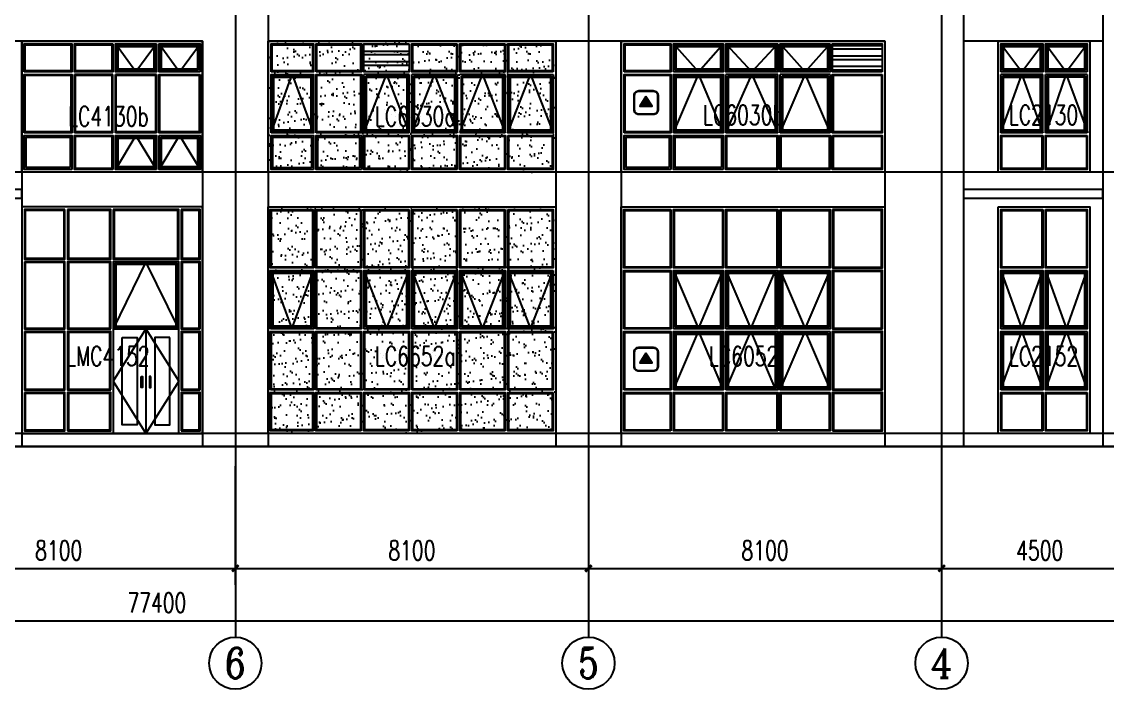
# Model space of a CAD drawing. Extents: x 1738711 to 2346805, y 1189731 to 2516152.
# Drawn here: x 2197772 to 2222672, y 1964968 to 1980289 of the extents above; entities that cross this region are included whole.
import ezdxf
from ezdxf.enums import TextEntityAlignment as Align

# ---------------------------------------------------------------- set-up
doc = ezdxf.new("R2010")
doc.units = 0
doc.header["$LTSCALE"] = 1000
doc.header["$MEASUREMENT"] = 0
doc.linetypes.add('复件 140224通州运河二期售楼部条件图_t3$0$X-ME SHAFT SH$0$X-B2$0$WATER_LINE', pattern=[0])
for name, color, linetype in [('2', 41, 'Continuous'), ('A-Detl-Thin', 1, 'Continuous'), ('AXIS', 3, 'Continuous'), ('AXIS_TEXT', 7, 'Continuous'), ('DOTE', 1, 'Continuous'), ('WINDOW', 144, 'Continuous'), ('WINDOW_TEXT', 7, 'Continuous'), ('切线', 35, 'Continuous'), ('看线', 8, 'Continuous')]:
    doc.layers.add(name, color=color, linetype=linetype)
doc.styles.add('_TCH_AXIS', font='COMPLEX', dxfattribs={"bigfont": 'GBCBIG'})
doc.styles.add('_TCH_DIM_T3', font='SIMPLEX', dxfattribs={"width": 0.705882, "bigfont": 'GBCBIG'})
doc.styles.add('_TCH_WINDOW', font='SIMPLEX', dxfattribs={"height": 3.5, "bigfont": 'GBCBIG'})
doc.styles.add('COMPLEX', font='COMPLEX')
doc.dimstyles.new('_TCH_ARCH&&150', dxfattribs={"dimtxt": 446.25, "dimasz": 150, "dimexe": 375, "dimexo": 450, "dimgap": 189.375, "dimtad": 1, "dimdec": 0, "dimzin": 0, "dimdsep": 46, "dimtxsty": '_TCH_DIM_T3', "dimblk": 'ARCHTICK', "dimcen": 0.09, "dimclrt": 7, "dimazin": 2, "dimtfac": 1, "dimtdec": 0, "dimtix": 1, "dimtmove": 2, "dimatfit": 3, "dimfxl": 1, "dimtolj": 1, "dimtzin": 0, "dimarcsym": 0})

# ---------------------------------------------------------------- blocks, each defined once
blk = doc.blocks.new('44444')
at = {"layer": 'A-Detl-Thin'}
h = blk.add_hatch(color=1, dxfattribs=at)
h.dxf.hatch_style = 1
h.paths.add_polyline_path([(4501249, -50474), (4501124, -50678), (4501380, -50678)])
for points in [[(4501005, -50752), (4501005, -50452, -0.414214), (4501105, -50352), (4501405, -50352, -0.414214), (4501505, -50452), (4501505, -50752, -0.414214), (4501405, -50852), (4501105, -50852, -0.414214)], [(4501015, -50752), (4501015, -50452, -0.414214), (4501105, -50362), (4501405, -50362, -0.414214), (4501495, -50452), (4501495, -50752, -0.414214), (4501405, -50842), (4501105, -50842, -0.414214)]]:
    blk.add_lwpolyline(points, format="xyb", close=True, dxfattribs=at)
blk.add_lwpolyline([(4501249, -50474), (4501124, -50678), (4501380, -50678)], close=True, dxfattribs=at)
blk = doc.blocks.new('herahreaherhreh')
at = {"layer": 'WINDOW', "linetype": '复件 140224通州运河二期售楼部条件图_t3$0$X-ME SHAFT SH$0$X-B2$0$WATER_LINE'}
for p, q in [((1947612, 1314783), (1947612, 1316123)), ((1948492, 1316123), (1947612, 1316123)), ((1948492, 1314783), (1948492, 1316123)), ((1949492, 1316123), (1948552, 1316123)), ((1948552, 1314783), (1948552, 1316123)), ((1949492, 1316123), (1949492, 1314783)), ((1948492, 1314783), (1947612, 1314783)), ((1949492, 1314783), (1948552, 1314783))]:
    blk.add_line(p, q, dxfattribs=at)
at = {"layer": 'WINDOW', "color": 4, "linetype": '复件 140224通州运河二期售楼部条件图_t3$0$X-ME SHAFT SH$0$X-B2$0$WATER_LINE'}
blk.add_lwpolyline([(1950552, 1313883), (1946402, 1313883), (1946402, 1316883), (1950552, 1316883)], close=True, dxfattribs=at)
at = {"layer": 'WINDOW', "linetype": '复件 140224通州运河二期售楼部条件图_t3$0$X-ME SHAFT SH$0$X-B2$0$WATER_LINE'}
for points in [[(1946462, 1316183), (1946462, 1316823), (1947552, 1316823), (1947552, 1316183), (1946462, 1316183)], [(1948492, 1316823), (1948492, 1316183), (1947612, 1316183), (1947612, 1316823), (1948492, 1316823)], [(1949492, 1316823), (1949492, 1316183), (1948552, 1316183), (1948552, 1316823), (1949492, 1316823)], [(1950492, 1316183), (1949552, 1316183), (1949552, 1316823), (1950492, 1316823), (1950492, 1316183)], [(1946462, 1314783), (1946462, 1316123), (1947552, 1316123), (1947552, 1314783), (1946462, 1314783)], [(1950492, 1316123), (1950492, 1314783), (1949552, 1314783), (1949552, 1316123), (1950492, 1316123)], [(1947552, 1313943), (1946462, 1313943), (1946462, 1314723), (1947552, 1314723), (1947552, 1313943)], [(1948492, 1313943), (1947612, 1313943), (1947612, 1314723), (1948492, 1314723), (1948492, 1313943)], [(1949492, 1313943), (1948552, 1313943), (1948552, 1314723), (1949492, 1314723), (1949492, 1313943)], [(1949552, 1314723), (1950492, 1314723), (1950492, 1313943), (1949552, 1313943), (1949552, 1314723)]]:
    blk.add_lwpolyline(points, dxfattribs=at)
for points in [[(1946482, 1316203), (1946482, 1316803), (1947532, 1316803), (1947532, 1316203)], [(1948472, 1316803), (1948472, 1316203), (1947632, 1316203), (1947632, 1316803)], [(1949452, 1316783), (1949452, 1316223), (1948592, 1316223), (1948592, 1316783)], [(1949432, 1316763), (1949432, 1316243), (1948612, 1316243), (1948612, 1316763)], [(1950452, 1316223), (1949592, 1316223), (1949592, 1316783), (1950452, 1316783)], [(1950432, 1316243), (1949612, 1316243), (1949612, 1316763), (1950432, 1316763)], [(1946482, 1314803), (1946482, 1316103), (1947532, 1316103), (1947532, 1314803)], [(1947632, 1316103), (1948472, 1316103), (1948472, 1314803), (1947632, 1314803)], [(1948572, 1316103), (1949472, 1316103), (1949472, 1314803), (1948572, 1314803)], [(1950472, 1316103), (1950472, 1314803), (1949572, 1314803), (1949572, 1316103)], [(1947512, 1313983), (1946502, 1313983), (1946502, 1314683), (1947512, 1314683)], [(1948472, 1313963), (1947632, 1313963), (1947632, 1314703), (1948472, 1314703)], [(1949452, 1313983), (1948592, 1313983), (1948592, 1314683), (1949452, 1314683)], [(1949432, 1314003), (1948612, 1314003), (1948612, 1314663), (1949432, 1314663)], [(1949592, 1314683), (1950452, 1314683), (1950452, 1313983), (1949592, 1313983)], [(1949612, 1314663), (1950432, 1314663), (1950432, 1314003), (1949612, 1314003)]]:
    blk.add_lwpolyline(points, close=True, dxfattribs=at)
at = {"layer": '看线'}
for points in [[(1949492, 1316823), (1949022, 1316183), (1948552, 1316823)], [(1949552, 1316823), (1950022, 1316183), (1950492, 1316823)], [(1949492, 1313943), (1949022, 1314723), (1948552, 1313943)], [(1949552, 1313943), (1950022, 1314723), (1950492, 1313943)]]:
    blk.add_lwpolyline(points, dxfattribs=at)
blk = doc.blocks.new('jrtsjhtreghreh')
at = {"layer": '看线'}
h = blk.add_hatch(dxfattribs=at)
h.set_pattern_fill('碎沙', color=256, scale=150, style=0)
h.set_pattern_definition([(37.5, (0, 0), (-12.000235, 367.059928), [0, -289.56, 0, -323.85, 0, -309.5625]), (7.5, (0, 0), (337.14246, 537.61883), [0, -156.21, 0, -260.985, 0, -100.0125]), (327.5, (-234.3, 0), (593.244278, 1.07789), [0, -95.25, 0, -342.9, 0, -447.675]), (317.5, (-234.3, 0), (572.66734, 167.19699), [0, -47.625, 0, -224.79, 0, -257.175])])
h.paths.add_polyline_path([(1950765, 1297821), (1944165, 1297821), (1944165, 1300821), (1950765, 1300821)])
h = blk.add_hatch(dxfattribs=at)
h.set_pattern_fill('ANSI32', color=256, scale=50, angle=135, style=0)
h.set_pattern_definition([(180, (0, 0), (-1e-14, -238.125), []), (180, (-79.38, 79.38), (-1e-14, -238.125), [])])
h.paths.add_polyline_path([(1947405, 1300761), (1947405, 1300121), (1946365, 1300121), (1946365, 1300761)])
at = {"layer": 'WINDOW', "linetype": '复件 140224通州运河二期售楼部条件图_t3$0$X-ME SHAFT SH$0$X-B2$0$WATER_LINE'}
for p, q in [((1946365, 1298721), (1946365, 1300061)), ((1947405, 1300061), (1946365, 1300061)), ((1947405, 1298721), (1947405, 1300061)), ((1948505, 1300061), (1947465, 1300061)), ((1947465, 1298721), (1947465, 1300061)), ((1948505, 1300061), (1948505, 1298721)), ((1949605, 1300061), (1948565, 1300061)), ((1949605, 1298721), (1949605, 1300061)), ((1947405, 1298721), (1946365, 1298721)), ((1948505, 1298721), (1947465, 1298721)), ((1949605, 1298721), (1948565, 1298721))]:
    blk.add_line(p, q, dxfattribs=at)
at = {"layer": 'WINDOW', "color": 4, "linetype": '复件 140224通州运河二期售楼部条件图_t3$0$X-ME SHAFT SH$0$X-B2$0$WATER_LINE'}
blk.add_lwpolyline([(1950765, 1297821), (1944165, 1297821), (1944165, 1300821), (1950765, 1300821)], close=True, dxfattribs=at)
at = {"layer": 'WINDOW', "linetype": '复件 140224通州运河二期售楼部条件图_t3$0$X-ME SHAFT SH$0$X-B2$0$WATER_LINE'}
for points in [[(1944237, 1300121), (1944237, 1300761), (1945205, 1300761), (1945205, 1300121), (1944237, 1300121)], [(1945265, 1300121), (1945265, 1300761), (1946305, 1300761), (1946305, 1300121), (1945265, 1300121)], [(1947405, 1300761), (1947405, 1300121), (1946365, 1300121), (1946365, 1300761), (1947405, 1300761)], [(1948505, 1300761), (1948505, 1300121), (1947465, 1300121), (1947465, 1300761), (1948505, 1300761)], [(1949605, 1300761), (1949605, 1300121), (1948565, 1300121), (1948565, 1300761), (1949605, 1300761)], [(1950705, 1300121), (1949665, 1300121), (1949665, 1300761), (1950705, 1300761), (1950705, 1300121)], [(1944237, 1298721), (1944237, 1300061), (1945205, 1300061), (1945205, 1298721), (1944237, 1298721)], [(1945265, 1298721), (1945265, 1300061), (1946305, 1300061), (1946305, 1298721), (1945265, 1298721)], [(1950705, 1300061), (1950705, 1298721), (1949665, 1298721), (1949665, 1300061), (1950705, 1300061)], [(1945205, 1297881), (1944237, 1297881), (1944237, 1298661), (1945205, 1298661), (1945205, 1297881)], [(1946305, 1297881), (1945265, 1297881), (1945265, 1298661), (1946305, 1298661), (1946305, 1297881)], [(1947405, 1297881), (1946365, 1297881), (1946365, 1298661), (1947405, 1298661), (1947405, 1297881)], [(1948505, 1297881), (1947465, 1297881), (1947465, 1298661), (1948505, 1298661), (1948505, 1297881)], [(1949605, 1297881), (1948565, 1297881), (1948565, 1298661), (1949605, 1298661), (1949605, 1297881)], [(1949665, 1298661), (1950705, 1298661), (1950705, 1297881), (1949665, 1297881), (1949665, 1298661)]]:
    blk.add_lwpolyline(points, dxfattribs=at)
for points in [[(1944257, 1300141), (1944257, 1300741), (1945185, 1300741), (1945185, 1300141)], [(1945285, 1300141), (1945285, 1300741), (1946285, 1300741), (1946285, 1300141)], [(1948485, 1300741), (1948485, 1300141), (1947485, 1300141), (1947485, 1300741)], [(1949585, 1300741), (1949585, 1300141), (1948585, 1300141), (1948585, 1300741)], [(1950685, 1300141), (1949685, 1300141), (1949685, 1300741), (1950685, 1300741)], [(1945285, 1298741), (1945285, 1300041), (1946285, 1300041), (1946285, 1298741)], [(1944277, 1298761), (1944277, 1300021), (1945165, 1300021), (1945165, 1298761)], [(1944297, 1298781), (1944297, 1300001), (1945145, 1300001), (1945145, 1298781)], [(1946405, 1300021), (1947365, 1300021), (1947365, 1298761), (1946405, 1298761)], [(1946425, 1300001), (1947345, 1300001), (1947345, 1298781), (1946425, 1298781)], [(1947505, 1300021), (1948465, 1300021), (1948465, 1298761), (1947505, 1298761)], [(1947525, 1300001), (1948445, 1300001), (1948445, 1298781), (1947525, 1298781)], [(1948605, 1300021), (1949565, 1300021), (1949565, 1298761), (1948605, 1298761)], [(1948625, 1300001), (1949545, 1300001), (1949545, 1298781), (1948625, 1298781)], [(1950665, 1300021), (1950665, 1298761), (1949705, 1298761), (1949705, 1300021)], [(1950645, 1300001), (1950645, 1298781), (1949725, 1298781), (1949725, 1300001)], [(1945165, 1297921), (1944277, 1297921), (1944277, 1298621), (1945165, 1298621)], [(1946265, 1297921), (1945305, 1297921), (1945305, 1298621), (1946265, 1298621)], [(1947385, 1297901), (1946385, 1297901), (1946385, 1298641), (1947385, 1298641)], [(1948485, 1297901), (1947485, 1297901), (1947485, 1298641), (1948485, 1298641)], [(1949585, 1297901), (1948585, 1297901), (1948585, 1298641), (1949585, 1298641)], [(1949685, 1298641), (1950685, 1298641), (1950685, 1297901), (1949685, 1297901)]]:
    blk.add_lwpolyline(points, close=True, dxfattribs=at)
at = {"layer": '看线'}
for points in [[(1944237, 1298721), (1944721, 1300061), (1945205, 1298721)], [(1946365, 1298721), (1946885, 1300061), (1947405, 1298721)], [(1947465, 1298721), (1947985, 1300061), (1948505, 1298721)], [(1948565, 1298721), (1949085, 1300061), (1949605, 1298721)], [(1949665, 1298721), (1950185, 1300061), (1950705, 1298721)]]:
    blk.add_lwpolyline(points, dxfattribs=at)
blk = doc.blocks.new('jrtsjrjs')
at = {"layer": '看线'}
h = blk.add_hatch(dxfattribs=at)
h.set_pattern_fill('ANSI32', color=256, scale=50, angle=135, style=0)
h.set_pattern_definition([(180, (-16197.78, 10845.18), (-1e-14, -238.125), []), (180, (-16277.16, 10924.56), (-1e-14, -238.125), [])])
h.paths.add_polyline_path([(1952312, 1316418), (1951172, 1316418), (1951172, 1317058), (1952312, 1317058)])
at = {"layer": 'WINDOW', "linetype": '复件 140224通州运河二期售楼部条件图_t3$0$X-ME SHAFT SH$0$X-B2$0$WATER_LINE'}
for p, q in [((1948722, 1315018), (1948722, 1316358)), ((1949912, 1316358), (1948722, 1316358)), ((1949912, 1315018), (1949912, 1316358)), ((1951112, 1316358), (1949972, 1316358)), ((1949972, 1315018), (1949972, 1316358)), ((1951112, 1316358), (1951112, 1315018)), ((1949912, 1315018), (1948722, 1315018)), ((1951112, 1315018), (1949972, 1315018))]:
    blk.add_line(p, q, dxfattribs=at)
at = {"layer": 'WINDOW', "color": 4, "linetype": '复件 140224通州运河二期售楼部条件图_t3$0$X-ME SHAFT SH$0$X-B2$0$WATER_LINE'}
blk.add_lwpolyline([(1952372, 1314118), (1946322, 1314118), (1946322, 1317118), (1952372, 1317118)], close=True, dxfattribs=at)
at = {"layer": 'WINDOW', "linetype": '复件 140224通州运河二期售楼部条件图_t3$0$X-ME SHAFT SH$0$X-B2$0$WATER_LINE'}
for points in [[(1946394, 1316418), (1946394, 1317058), (1947462, 1317058), (1947462, 1316418), (1946394, 1316418)], [(1947522, 1316418), (1947522, 1317058), (1948662, 1317058), (1948662, 1316418), (1947522, 1316418)], [(1949912, 1317058), (1949912, 1316418), (1948722, 1316418), (1948722, 1317058), (1949912, 1317058)], [(1951112, 1317058), (1951112, 1316418), (1949972, 1316418), (1949972, 1317058), (1951112, 1317058)], [(1952312, 1316418), (1951172, 1316418), (1951172, 1317058), (1952312, 1317058), (1952312, 1316418)], [(1946394, 1315018), (1946394, 1316358), (1947462, 1316358), (1947462, 1315018), (1946394, 1315018)], [(1947522, 1315018), (1947522, 1316358), (1948662, 1316358), (1948662, 1315018), (1947522, 1315018)], [(1952312, 1316358), (1952312, 1315018), (1951172, 1315018), (1951172, 1316358), (1952312, 1316358)], [(1947462, 1314178), (1946394, 1314178), (1946394, 1314958), (1947462, 1314958), (1947462, 1314178)], [(1948662, 1314178), (1947522, 1314178), (1947522, 1314958), (1948662, 1314958), (1948662, 1314178)], [(1949912, 1314178), (1948722, 1314178), (1948722, 1314958), (1949912, 1314958), (1949912, 1314178)], [(1951112, 1314178), (1949972, 1314178), (1949972, 1314958), (1951112, 1314958), (1951112, 1314178)], [(1951172, 1314958), (1952312, 1314958), (1952312, 1314178), (1951172, 1314178), (1951172, 1314958)]]:
    blk.add_lwpolyline(points, dxfattribs=at)
for points in [[(1946414, 1316438), (1946414, 1317038), (1947442, 1317038), (1947442, 1316438)], [(1947562, 1316458), (1947562, 1317018), (1948622, 1317018), (1948622, 1316458)], [(1947582, 1316478), (1947582, 1316998), (1948602, 1316998), (1948602, 1316478)], [(1949872, 1317018), (1949872, 1316458), (1948762, 1316458), (1948762, 1317018)], [(1949852, 1316998), (1949852, 1316478), (1948782, 1316478), (1948782, 1316998)], [(1951072, 1317018), (1951072, 1316458), (1950012, 1316458), (1950012, 1317018)], [(1951052, 1316998), (1951052, 1316478), (1950032, 1316478), (1950032, 1316998)], [(1946414, 1315038), (1946414, 1316338), (1947442, 1316338), (1947442, 1315038)], [(1947562, 1315058), (1947562, 1316318), (1948622, 1316318), (1948622, 1315058)], [(1947582, 1315078), (1947582, 1316298), (1948602, 1316298), (1948602, 1315078)], [(1948762, 1316318), (1949872, 1316318), (1949872, 1315058), (1948762, 1315058)], [(1948782, 1316298), (1949852, 1316298), (1949852, 1315078), (1948782, 1315078)], [(1950012, 1316318), (1951072, 1316318), (1951072, 1315058), (1950012, 1315058)], [(1950032, 1316298), (1951052, 1316298), (1951052, 1315078), (1950032, 1315078)], [(1952292, 1316338), (1952292, 1315038), (1951192, 1315038), (1951192, 1316338)], [(1947422, 1314218), (1946434, 1314218), (1946434, 1314918), (1947422, 1314918)], [(1948622, 1314218), (1947562, 1314218), (1947562, 1314918), (1948622, 1314918)], [(1949892, 1314198), (1948742, 1314198), (1948742, 1314938), (1949892, 1314938)], [(1951092, 1314198), (1949992, 1314198), (1949992, 1314938), (1951092, 1314938)], [(1951192, 1314938), (1952292, 1314938), (1952292, 1314198), (1951192, 1314198)]]:
    blk.add_lwpolyline(points, close=True, dxfattribs=at)
at = {"layer": '看线'}
for points in [[(1947522, 1317058), (1948092, 1316418), (1948662, 1317058)], [(1948722, 1317058), (1949317, 1316418), (1949912, 1317058)], [(1949972, 1317058), (1950542, 1316418), (1951112, 1317058)], [(1947522, 1315018), (1948092, 1316358), (1948662, 1315018)], [(1948722, 1315018), (1949317, 1316358), (1949912, 1315018)], [(1949972, 1315018), (1950542, 1316358), (1951112, 1315018)]]:
    blk.add_lwpolyline(points, dxfattribs=at)
blk = doc.blocks.new('herahreherhr')
at = {"layer": 'WINDOW', "linetype": '复件 140224通州运河二期售楼部条件图_t3$0$X-ME SHAFT SH$0$X-B2$0$WATER_LINE'}
for p, q in [((1919488, 1281833), (1918528, 1281833)), ((1919488, 1280493), (1919488, 1281833)), ((1919548, 1280493), (1919548, 1281833)), ((1920508, 1281833), (1919548, 1281833)), ((1919488, 1280493), (1918528, 1280493)), ((1920508, 1280493), (1919548, 1280493))]:
    blk.add_line(p, q, dxfattribs=at)
at = {"layer": 'WINDOW', "color": 4, "linetype": '复件 140224通州运河二期售楼部条件图_t3$0$X-ME SHAFT SH$0$X-B2$0$WATER_LINE'}
blk.add_lwpolyline([(1920568, 1279593), (1918468, 1279593), (1918468, 1282593), (1920568, 1282593)], close=True, dxfattribs=at)
at = {"layer": 'WINDOW', "linetype": '复件 140224通州运河二期售楼部条件图_t3$0$X-ME SHAFT SH$0$X-B2$0$WATER_LINE'}
for points in [[(1918528, 1281893), (1918528, 1282533), (1919488, 1282533), (1919488, 1281893), (1918528, 1281893)], [(1920508, 1281893), (1919548, 1281893), (1919548, 1282533), (1920508, 1282533), (1920508, 1281893)], [(1918528, 1280493), (1918528, 1281833)], [(1920508, 1281833), (1920508, 1280493)], [(1919488, 1280433), (1919488, 1279653), (1918528, 1279653), (1918528, 1280433), (1919488, 1280433)], [(1920508, 1280433), (1920508, 1279653), (1919548, 1279653), (1919548, 1280433), (1920508, 1280433)]]:
    blk.add_lwpolyline(points, dxfattribs=at)
for points in [[(1918568, 1281933), (1918568, 1282493), (1919448, 1282493), (1919448, 1281933)], [(1918588, 1281953), (1918588, 1282473), (1919428, 1282473), (1919428, 1281953)], [(1920468, 1281933), (1919588, 1281933), (1919588, 1282493), (1920468, 1282493)], [(1920448, 1281953), (1919608, 1281953), (1919608, 1282473), (1920448, 1282473)], [(1918568, 1281793), (1919448, 1281793), (1919448, 1280533), (1918568, 1280533)], [(1918588, 1281773), (1919428, 1281773), (1919428, 1280553), (1918588, 1280553)], [(1920468, 1281793), (1919588, 1281793), (1919588, 1280533), (1920468, 1280533)], [(1920448, 1281773), (1919608, 1281773), (1919608, 1280553), (1920448, 1280553)], [(1919468, 1280413), (1919468, 1279673), (1918548, 1279673), (1918548, 1280413)], [(1920488, 1280413), (1920488, 1279673), (1919568, 1279673), (1919568, 1280413)]]:
    blk.add_lwpolyline(points, close=True, dxfattribs=at)
at = {"layer": '看线'}
for points in [[(1918528, 1282533), (1919008, 1281893), (1919488, 1282533)], [(1919548, 1282533), (1920028, 1281893), (1920508, 1282533)], [(1918528, 1280493), (1919008, 1281833), (1919488, 1280493)], [(1919563, 1280493), (1920028, 1281833), (1920523, 1280493)]]:
    blk.add_lwpolyline(points, dxfattribs=at)
blk = doc.blocks.new('jrtshretathreahr')
at = {"layer": 'WINDOW', "linetype": '复件 140224通州运河二期售楼部条件图_t3$0$X-ME SHAFT SH$0$X-B2$0$WATER_LINE'}
blk.add_line((2002547, 1279771), (2002547, 1277371), dxfattribs=at)
at = {"layer": 'WINDOW', "color": 4, "linetype": '复件 140224通州运河二期售楼部条件图_t3$0$X-ME SHAFT SH$0$X-B2$0$WATER_LINE'}
blk.add_lwpolyline([(2003847, 1282571), (1999697, 1282571), (1999697, 1277371), (2003847, 1277371)], close=True, dxfattribs=at)
at = {"layer": 'WINDOW', "linetype": '复件 140224通州运河二期售楼部条件图_t3$0$X-ME SHAFT SH$0$X-B2$0$WATER_LINE'}
for points in [[(2000687, 1282511), (1999757, 1282511), (1999757, 1281371), (2000687, 1281371), (2000687, 1282511)], [(2000747, 1282511), (2000747, 1281371), (2001737, 1281371), (2001737, 1282511), (2000747, 1282511)], [(2001797, 1282511), (2001797, 1281371), (2003297, 1281371), (2003297, 1282511), (2001797, 1282511)], [(2003357, 1282511), (2003357, 1281371), (2003787, 1281371), (2003787, 1282511), (2003357, 1282511)], [(1999757, 1281311), (1999757, 1279771), (2000687, 1279771), (2000687, 1281311), (1999757, 1281311)], [(2001737, 1279771), (2001737, 1281311), (2000747, 1281311), (2000747, 1279771), (2001737, 1279771)], [(2003297, 1279771), (2003297, 1281311), (2001797, 1281311), (2001797, 1279771), (2003297, 1279771)], [(2003787, 1279771), (2003787, 1281311), (2003357, 1281311), (2003357, 1279771), (2003787, 1279771)], [(1999757, 1279711), (1999757, 1278371), (2000687, 1278371), (2000687, 1279711), (1999757, 1279711)], [(2001737, 1278371), (2001737, 1279711), (2000747, 1279711), (2000747, 1278371), (2001737, 1278371)], [(2003787, 1278371), (2003787, 1279711), (2003357, 1279711), (2003357, 1278371), (2003787, 1278371)], [(1999757, 1278311), (1999757, 1277431), (2000687, 1277431), (2000687, 1278311), (1999757, 1278311)], [(2000747, 1277431), (2001737, 1277431), (2001737, 1278311), (2000747, 1278311), (2000747, 1277431)], [(2003357, 1277431), (2003787, 1277431), (2003787, 1278311), (2003357, 1278311), (2003357, 1277431)]]:
    blk.add_lwpolyline(points, dxfattribs=at)
for points in [[(2000667, 1282491), (1999777, 1282491), (1999777, 1281391), (2000667, 1281391)], [(2000767, 1282491), (2000767, 1281391), (2001717, 1281391), (2001717, 1282491)], [(2001817, 1282491), (2001817, 1281391), (2003277, 1281391), (2003277, 1282491)], [(2003377, 1282491), (2003377, 1281391), (2003767, 1281391), (2003767, 1282491)], [(1999777, 1281291), (1999777, 1279791), (2000667, 1279791), (2000667, 1281291)], [(2001717, 1279791), (2001717, 1281291), (2000767, 1281291), (2000767, 1279791)], [(2003257, 1279811), (2003257, 1281271), (2001837, 1281271), (2001837, 1279811)], [(2003237, 1279831), (2003237, 1281251), (2001857, 1281251), (2001857, 1279831)], [(2003767, 1279791), (2003767, 1281291), (2003377, 1281291), (2003377, 1279791)], [(1999777, 1279691), (1999777, 1278391), (2000667, 1278391), (2000667, 1279691)], [(2001717, 1278391), (2001717, 1279691), (2000767, 1279691), (2000767, 1278391)], [(2001797, 1277371), (2003297, 1277371), (2003297, 1279771), (2001797, 1279771)], [(2003767, 1278391), (2003767, 1279691), (2003377, 1279691), (2003377, 1278391)], [(2001997, 1279571), (2002347, 1279571), (2002347, 1277571), (2001997, 1277571)], [(2003097, 1279571), (2002747, 1279571), (2002747, 1277571), (2003097, 1277571)], [(1999777, 1278291), (1999777, 1277451), (2000667, 1277451), (2000667, 1278291)], [(2000767, 1277451), (2001717, 1277451), (2001717, 1278291), (2000767, 1278291)], [(2003377, 1277451), (2003767, 1277451), (2003767, 1278291), (2003377, 1278291)]]:
    blk.add_lwpolyline(points, close=True, dxfattribs=at)
at = {"layer": '看线'}
for points in [[(2003297, 1279771), (2002547, 1281311), (2001797, 1279771)], [(2002547, 1279771), (2001797, 1278571), (2002547, 1277371)], [(2002547, 1279771), (2003297, 1278571), (2002547, 1277371)]]:
    blk.add_lwpolyline(points, dxfattribs=at)
for points in [[(2002434, 1278682), (2002465, 1278682), (2002465, 1278425), (2002434, 1278425)], [(2002660, 1278682), (2002628, 1278682), (2002628, 1278425), (2002660, 1278425)]]:
    blk.add_lwpolyline(points, close=True, dxfattribs=at)
blk = doc.blocks.new('jrtshjearhreh')
at = {"layer": '看线'}
h = blk.add_hatch(dxfattribs=at)
h.set_pattern_fill('碎沙', color=256, scale=150, style=0)
h.set_pattern_definition([(37.5, (-209855.82, -577681.4), (-12.000235, 367.059928), [0, -289.56, 0, -323.85, 0, -309.5625]), (7.5, (-209855.8, -577681.4), (337.14246, 537.618825), [0, -156.21, 0, -260.985, 0, -100.0125]), (327.5, (-210090.13, -577681.4), (593.244278, 1.07789), [0, -95.25, 0, -342.9, 0, -447.675]), (317.5, (-210090.13, -577681.4), (572.66734, 167.19699), [0, -47.625, 0, -224.79, 0, -257.175])])
h.paths.add_polyline_path([(2000166, 1299258), (1993566, 1299258), (1993566, 1294058), (2000166, 1294058)])
at = {"layer": 'WINDOW', "color": 4, "linetype": '复件 140224通州运河二期售楼部条件图_t3$0$X-ME SHAFT SH$0$X-B2$0$WATER_LINE'}
blk.add_lwpolyline([(1993566, 1299258), (2000166, 1299258), (2000166, 1294058), (1993566, 1294058)], close=True, dxfattribs=at)
at = {"layer": 'WINDOW', "linetype": '复件 140224通州运河二期售楼部条件图_t3$0$X-ME SHAFT SH$0$X-B2$0$WATER_LINE'}
for points in [[(1994606, 1299198), (1994606, 1297858), (1993626, 1297858), (1993626, 1299198), (1994606, 1299198)], [(1995706, 1299198), (1995706, 1297858), (1994666, 1297858), (1994666, 1299198), (1995706, 1299198)], [(1996806, 1299198), (1996806, 1297858), (1995766, 1297858), (1995766, 1299198), (1996806, 1299198)], [(1997906, 1299198), (1997906, 1297858), (1996866, 1297858), (1996866, 1299198), (1997906, 1299198)], [(1999006, 1299198), (1999006, 1297858), (1997966, 1297858), (1997966, 1299198), (1999006, 1299198)], [(1999066, 1299198), (2000106, 1299198), (2000106, 1297858), (1999066, 1297858), (1999066, 1299198)], [(1993626, 1296458), (1993626, 1297798), (1994606, 1297798), (1994606, 1296458), (1993626, 1296458)], [(1994666, 1296458), (1994666, 1297798), (1995706, 1297798), (1995706, 1296458), (1994666, 1296458)], [(1995766, 1296458), (1995766, 1297798), (1996806, 1297798), (1996806, 1296458), (1995766, 1296458)], [(1996866, 1296458), (1996866, 1297798), (1997906, 1297798), (1997906, 1296458), (1996866, 1296458)], [(1997966, 1296458), (1997966, 1297798), (1999006, 1297798), (1999006, 1296458), (1997966, 1296458)], [(2000106, 1297798), (2000106, 1296458), (1999066, 1296458), (1999066, 1297798), (2000106, 1297798)], [(1993626, 1295058), (1993626, 1296398), (1994606, 1296398), (1994606, 1295058), (1993626, 1295058)], [(1994666, 1295058), (1994666, 1296398), (1995706, 1296398), (1995706, 1295058), (1994666, 1295058)], [(1995766, 1295058), (1995766, 1296398), (1996806, 1296398), (1996806, 1295058), (1995766, 1295058)], [(1996866, 1295058), (1996866, 1296398), (1997906, 1296398), (1997906, 1295058), (1996866, 1295058)], [(1997966, 1295058), (1997966, 1296398), (1999006, 1296398), (1999006, 1295058), (1997966, 1295058)], [(2000106, 1296398), (2000106, 1295058), (1999066, 1295058), (1999066, 1296398), (2000106, 1296398)], [(1994606, 1294118), (1993626, 1294118), (1993626, 1294998), (1994606, 1294998), (1994606, 1294118)], [(1995706, 1294118), (1994666, 1294118), (1994666, 1294998), (1995706, 1294998), (1995706, 1294118)], [(1996806, 1294118), (1995766, 1294118), (1995766, 1294998), (1996806, 1294998), (1996806, 1294118)], [(1997906, 1294118), (1996866, 1294118), (1996866, 1294998), (1997906, 1294998), (1997906, 1294118)], [(1999006, 1294118), (1997966, 1294118), (1997966, 1294998), (1999006, 1294998), (1999006, 1294118)], [(2000106, 1294998), (2000106, 1294118), (1999066, 1294118), (1999066, 1294998), (2000106, 1294998)]]:
    blk.add_lwpolyline(points, dxfattribs=at)
for points in [[(1994586, 1299178), (1994586, 1297878), (1993646, 1297878), (1993646, 1299178)], [(1995686, 1299178), (1995686, 1297878), (1994686, 1297878), (1994686, 1299178)], [(1996786, 1299178), (1996786, 1297878), (1995786, 1297878), (1995786, 1299178)], [(1997886, 1299178), (1997886, 1297878), (1996886, 1297878), (1996886, 1299178)], [(1998986, 1299178), (1998986, 1297878), (1997986, 1297878), (1997986, 1299178)], [(1999086, 1299178), (2000086, 1299178), (2000086, 1297878), (1999086, 1297878)], [(1993666, 1296498), (1993666, 1297758), (1994566, 1297758), (1994566, 1296498)], [(1993686, 1296518), (1993686, 1297738), (1994546, 1297738), (1994546, 1296518)], [(1994686, 1296478), (1994686, 1297778), (1995686, 1297778), (1995686, 1296478)], [(1995806, 1296498), (1995806, 1297758), (1996766, 1297758), (1996766, 1296498)], [(1995826, 1296518), (1995826, 1297738), (1996746, 1297738), (1996746, 1296518)], [(1996906, 1296498), (1996906, 1297758), (1997866, 1297758), (1997866, 1296498)], [(1996926, 1296518), (1996926, 1297738), (1997846, 1297738), (1997846, 1296518)], [(1998006, 1296498), (1998006, 1297758), (1998966, 1297758), (1998966, 1296498)], [(1998026, 1296518), (1998026, 1297738), (1998946, 1297738), (1998946, 1296518)], [(2000066, 1297758), (2000066, 1296498), (1999106, 1296498), (1999106, 1297758)], [(2000046, 1297738), (2000046, 1296518), (1999126, 1296518), (1999126, 1297738)], [(1993646, 1295078), (1993646, 1296378), (1994586, 1296378), (1994586, 1295078)], [(1994686, 1295078), (1994686, 1296378), (1995686, 1296378), (1995686, 1295078)], [(1995786, 1295078), (1995786, 1296378), (1996786, 1296378), (1996786, 1295078)], [(1996886, 1295078), (1996886, 1296378), (1997886, 1296378), (1997886, 1295078)], [(1997986, 1295078), (1997986, 1296378), (1998986, 1296378), (1998986, 1295078)], [(2000086, 1296378), (2000086, 1295078), (1999086, 1295078), (1999086, 1296378)], [(1994586, 1294138), (1993646, 1294138), (1993646, 1294978), (1994586, 1294978)], [(1995686, 1294138), (1994686, 1294138), (1994686, 1294978), (1995686, 1294978)], [(1996786, 1294138), (1995786, 1294138), (1995786, 1294978), (1996786, 1294978)], [(1997886, 1294138), (1996886, 1294138), (1996886, 1294978), (1997886, 1294978)], [(1998986, 1294138), (1997986, 1294138), (1997986, 1294978), (1998986, 1294978)], [(2000086, 1294978), (2000086, 1294138), (1999086, 1294138), (1999086, 1294978)]]:
    blk.add_lwpolyline(points, close=True, dxfattribs=at)
at = {"layer": '看线'}
for points in [[(1993626, 1297798), (1994116, 1296458), (1994606, 1297798)], [(1995766, 1297798), (1996286, 1296458), (1996806, 1297798)], [(1996866, 1297798), (1997386, 1296458), (1997906, 1297798)], [(1997966, 1297798), (1998486, 1296458), (1999006, 1297798)], [(1999066, 1297798), (1999586, 1296458), (2000106, 1297798)]]:
    blk.add_lwpolyline(points, dxfattribs=at)
blk = doc.blocks.new('hearhreahreah')
at = {"layer": 'WINDOW', "color": 4, "linetype": '复件 140224通州运河二期售楼部条件图_t3$0$X-ME SHAFT SH$0$X-B2$0$WATER_LINE'}
blk.add_lwpolyline([(1962844, 1282583), (1968894, 1282583), (1968894, 1277383), (1962844, 1277383)], close=True, dxfattribs=at)
at = {"layer": 'WINDOW', "linetype": '复件 140224通州运河二期售楼部条件图_t3$0$X-ME SHAFT SH$0$X-B2$0$WATER_LINE'}
for points in [[(1963984, 1282523), (1963984, 1281183), (1962904, 1281183), (1962904, 1282523), (1963984, 1282523)], [(1965184, 1282523), (1965184, 1281183), (1964044, 1281183), (1964044, 1282523), (1965184, 1282523)], [(1966434, 1282523), (1966434, 1281183), (1965244, 1281183), (1965244, 1282523), (1966434, 1282523)], [(1966494, 1282523), (1967634, 1282523), (1967634, 1281183), (1966494, 1281183), (1966494, 1282523)], [(1967694, 1282523), (1967694, 1281183), (1968834, 1281183), (1968834, 1282523), (1967694, 1282523)], [(1962904, 1279783), (1962904, 1281123), (1963984, 1281123), (1963984, 1279783), (1962904, 1279783)], [(1964044, 1279783), (1964044, 1281123), (1965184, 1281123), (1965184, 1279783), (1964044, 1279783)], [(1965244, 1279783), (1965244, 1281123), (1966434, 1281123), (1966434, 1279783), (1965244, 1279783)], [(1967634, 1281123), (1967634, 1279783), (1966494, 1279783), (1966494, 1281123), (1967634, 1281123)], [(1968834, 1279783), (1968834, 1281123), (1967694, 1281123), (1967694, 1279783), (1968834, 1279783)], [(1962904, 1278383), (1962904, 1279723), (1963984, 1279723), (1963984, 1278383), (1962904, 1278383)], [(1964044, 1278383), (1964044, 1279723), (1965184, 1279723), (1965184, 1278383), (1964044, 1278383)], [(1965244, 1278383), (1965244, 1279723), (1966434, 1279723), (1966434, 1278383), (1965244, 1278383)], [(1967634, 1279723), (1967634, 1278383), (1966494, 1278383), (1966494, 1279723), (1967634, 1279723)], [(1968834, 1278383), (1968834, 1279723), (1967694, 1279723), (1967694, 1278383), (1968834, 1278383)], [(1963984, 1277443), (1962904, 1277443), (1962904, 1278323), (1963984, 1278323), (1963984, 1277443)], [(1965184, 1277443), (1964044, 1277443), (1964044, 1278323), (1965184, 1278323), (1965184, 1277443)], [(1966434, 1277443), (1965244, 1277443), (1965244, 1278323), (1966434, 1278323), (1966434, 1277443)], [(1967634, 1278323), (1967634, 1277443), (1966494, 1277443), (1966494, 1278323), (1967634, 1278323)], [(1967694, 1277443), (1968834, 1277443), (1968834, 1278323), (1967694, 1278323), (1967694, 1277443)]]:
    blk.add_lwpolyline(points, dxfattribs=at)
for points in [[(1963964, 1282503), (1963964, 1281203), (1962924, 1281203), (1962924, 1282503)], [(1965164, 1282503), (1965164, 1281203), (1964064, 1281203), (1964064, 1282503)], [(1966414, 1282503), (1966414, 1281203), (1965264, 1281203), (1965264, 1282503)], [(1966514, 1282503), (1967614, 1282503), (1967614, 1281203), (1966514, 1281203)], [(1967714, 1282503), (1967714, 1281203), (1968814, 1281203), (1968814, 1282503)], [(1962924, 1279803), (1962924, 1281103), (1963964, 1281103), (1963964, 1279803)], [(1964084, 1279823), (1964084, 1281083), (1965144, 1281083), (1965144, 1279823)], [(1964104, 1279843), (1964104, 1281063), (1965124, 1281063), (1965124, 1279843)], [(1965284, 1279823), (1965284, 1281083), (1966394, 1281083), (1966394, 1279823)], [(1965304, 1279843), (1965304, 1281063), (1966374, 1281063), (1966374, 1279843)], [(1967594, 1281083), (1967594, 1279823), (1966534, 1279823), (1966534, 1281083)], [(1967574, 1281063), (1967574, 1279843), (1966554, 1279843), (1966554, 1281063)], [(1968814, 1279803), (1968814, 1281103), (1967714, 1281103), (1967714, 1279803)], [(1962924, 1278403), (1962924, 1279703), (1963964, 1279703), (1963964, 1278403)], [(1964084, 1278423), (1964084, 1279683), (1965144, 1279683), (1965144, 1278423)], [(1964104, 1278443), (1964104, 1279663), (1965124, 1279663), (1965124, 1278443)], [(1965284, 1278423), (1965284, 1279683), (1966394, 1279683), (1966394, 1278423)], [(1965304, 1278443), (1965304, 1279663), (1966374, 1279663), (1966374, 1278443)], [(1967594, 1279683), (1967594, 1278423), (1966534, 1278423), (1966534, 1279683)], [(1967574, 1279663), (1967574, 1278443), (1966554, 1278443), (1966554, 1279663)], [(1968814, 1278403), (1968814, 1279703), (1967714, 1279703), (1967714, 1278403)], [(1963964, 1277463), (1962924, 1277463), (1962924, 1278303), (1963964, 1278303)], [(1965164, 1277463), (1964064, 1277463), (1964064, 1278303), (1965164, 1278303)], [(1966414, 1277463), (1965264, 1277463), (1965264, 1278303), (1966414, 1278303)], [(1967614, 1278303), (1967614, 1277463), (1966514, 1277463), (1966514, 1278303)], [(1967714, 1277463), (1968814, 1277463), (1968814, 1278303), (1967714, 1278303)]]:
    blk.add_lwpolyline(points, close=True, dxfattribs=at)
at = {"layer": '看线'}
for points in [[(1964044, 1281123), (1964614, 1279783), (1965184, 1281123)], [(1965244, 1281123), (1965814, 1279783), (1966384, 1281123)], [(1966494, 1281123), (1967064, 1279783), (1967634, 1281123)], [(1964044, 1278383), (1964614, 1279723), (1965184, 1278383)], [(1965244, 1278383), (1965814, 1279723), (1966384, 1278383)], [(1966494, 1278383), (1967064, 1279723), (1967634, 1278383)]]:
    blk.add_lwpolyline(points, dxfattribs=at)
blk = doc.blocks.new('jrsthjrthjtrhtrh')
at = {"layer": 'WINDOW', "color": 4, "linetype": '复件 140224通州运河二期售楼部条件图_t3$0$X-ME SHAFT SH$0$X-B2$0$WATER_LINE'}
blk.add_lwpolyline([(1946330, 1282829), (1948431, 1282829), (1948431, 1277629), (1946330, 1277629)], close=True, dxfattribs=at)
at = {"layer": 'WINDOW', "linetype": '复件 140224通州运河二期售楼部条件图_t3$0$X-ME SHAFT SH$0$X-B2$0$WATER_LINE'}
for points in [[(1947351, 1282769), (1947351, 1281429), (1946390, 1281429), (1946390, 1282769), (1947351, 1282769)], [(1947411, 1282769), (1948371, 1282769), (1948371, 1281429), (1947411, 1281429), (1947411, 1282769)], [(1946390, 1280029), (1946390, 1281369), (1947351, 1281369), (1947351, 1280029), (1946390, 1280029)], [(1948371, 1281369), (1948371, 1280029), (1947411, 1280029), (1947411, 1281369), (1948371, 1281369)], [(1946390, 1278629), (1946390, 1279969), (1947351, 1279969), (1947351, 1278629), (1946390, 1278629)], [(1948371, 1279969), (1948371, 1278629), (1947411, 1278629), (1947411, 1279969), (1948371, 1279969)], [(1947351, 1277689), (1946390, 1277689), (1946390, 1278569), (1947351, 1278569), (1947351, 1277689)], [(1948371, 1278569), (1948371, 1277689), (1947411, 1277689), (1947411, 1278569), (1948371, 1278569)]]:
    blk.add_lwpolyline(points, dxfattribs=at)
for points in [[(1947331, 1282749), (1947331, 1281449), (1946410, 1281449), (1946410, 1282749)], [(1947431, 1282749), (1948351, 1282749), (1948351, 1281449), (1947431, 1281449)], [(1946430, 1280069), (1946430, 1281329), (1947311, 1281329), (1947311, 1280069)], [(1946450, 1280089), (1946450, 1281309), (1947291, 1281309), (1947291, 1280089)], [(1948331, 1281329), (1948331, 1280069), (1947451, 1280069), (1947451, 1281329)], [(1948311, 1281309), (1948311, 1280089), (1947471, 1280089), (1947471, 1281309)], [(1946430, 1278669), (1946430, 1279929), (1947311, 1279929), (1947311, 1278669)], [(1946450, 1278689), (1946450, 1279909), (1947291, 1279909), (1947291, 1278689)], [(1948331, 1279929), (1948331, 1278669), (1947451, 1278669), (1947451, 1279929)], [(1948311, 1279909), (1948311, 1278689), (1947471, 1278689), (1947471, 1279909)], [(1947331, 1277709), (1946410, 1277709), (1946410, 1278549), (1947331, 1278549)], [(1948351, 1278549), (1948351, 1277709), (1947431, 1277709), (1947431, 1278549)]]:
    blk.add_lwpolyline(points, close=True, dxfattribs=at)
at = {"layer": '看线'}
for points in [[(1946390, 1281369), (1946871, 1280029), (1947351, 1281369)], [(1947411, 1281369), (1947891, 1280029), (1948371, 1281369)], [(1946390, 1278629), (1946871, 1279969), (1947351, 1278629)], [(1947411, 1278629), (1947891, 1279969), (1948371, 1278629)]]:
    blk.add_lwpolyline(points, dxfattribs=at)
blk = doc.blocks.new('_ArchTick')
at = {"color": 0, "linetype": 'ByBlock', "const_width": 0.4}
blk.add_lwpolyline([(-0.5, -0.5), (0.5, 0.5)], dxfattribs=at)
blk = doc.blocks.new('*D3554')
at = {"layer": 'AXIS', "color": 0, "lineweight": -2, "transparency": 16777216}
for p, q in [((2218872, 1970089), (2218872, 1967368)), ((2223372, 1970089), (2223372, 1967368)), ((2218872, 1967743), (2223372, 1967743))]:
    blk.add_line(p, q, dxfattribs=at)
at = {"layer": 'Defpoints', "color": 0, "transparency": 16777216}
for p in [(2218872, 1970539), (2223372, 1970539), (2223372, 1967743)]:
    blk.add_point(p, dxfattribs=at)
at = {"layer": 'AXIS', "color": 0, "lineweight": -2, "transparency": 16777216, "xscale": 150, "yscale": 150, "zscale": 150, "rotation": 180}
blk.add_blockref('_ArchTick', (2218872, 1967743), dxfattribs=at)
at = {"layer": 'AXIS', "color": 0, "lineweight": -2, "transparency": 16777216, "xscale": 150, "yscale": 150, "zscale": 150}
blk.add_blockref('_ArchTick', (2223372, 1967743), dxfattribs=at)
at = {"layer": 'AXIS', "color": 7, "transparency": 16777216, "insert": (2221122, 1968155), "char_height": 446.2, "attachment_point": 5, "style": '_TCH_DIM_T3'}
blk.add_mtext('\\A1;4500', dxfattribs=at)
blk = doc.blocks.new('*D3555')
at = {"layer": 'AXIS', "color": 0, "lineweight": -2, "transparency": 16777216}
for p, q in [((2210772, 1970089), (2210772, 1967368)), ((2218872, 1970089), (2218872, 1967368)), ((2210772, 1967743), (2218872, 1967743))]:
    blk.add_line(p, q, dxfattribs=at)
at = {"layer": 'Defpoints', "color": 0, "transparency": 16777216}
for p in [(2210772, 1970539), (2218872, 1970539), (2218872, 1967743)]:
    blk.add_point(p, dxfattribs=at)
at = {"layer": 'AXIS', "color": 0, "lineweight": -2, "transparency": 16777216, "xscale": 150, "yscale": 150, "zscale": 150, "rotation": 180}
blk.add_blockref('_ArchTick', (2210772, 1967743), dxfattribs=at)
at = {"layer": 'AXIS', "color": 0, "lineweight": -2, "transparency": 16777216, "xscale": 150, "yscale": 150, "zscale": 150}
blk.add_blockref('_ArchTick', (2218872, 1967743), dxfattribs=at)
at = {"layer": 'AXIS', "color": 7, "transparency": 16777216, "insert": (2214822, 1968155), "char_height": 446.2, "attachment_point": 5, "style": '_TCH_DIM_T3'}
blk.add_mtext('\\A1;8100', dxfattribs=at)
blk = doc.blocks.new('*D3556')
at = {"layer": 'AXIS', "color": 0, "lineweight": -2, "transparency": 16777216}
for p, q in [((2202672, 1970089), (2202672, 1967368)), ((2210772, 1970089), (2210772, 1967368)), ((2202672, 1967743), (2210772, 1967743))]:
    blk.add_line(p, q, dxfattribs=at)
at = {"layer": 'Defpoints', "color": 0, "transparency": 16777216}
for p in [(2202672, 1970539), (2210772, 1970539), (2210772, 1967743)]:
    blk.add_point(p, dxfattribs=at)
at = {"layer": 'AXIS', "color": 0, "lineweight": -2, "transparency": 16777216, "xscale": 150, "yscale": 150, "zscale": 150, "rotation": 180}
blk.add_blockref('_ArchTick', (2202672, 1967743), dxfattribs=at)
at = {"layer": 'AXIS', "color": 0, "lineweight": -2, "transparency": 16777216, "xscale": 150, "yscale": 150, "zscale": 150}
blk.add_blockref('_ArchTick', (2210772, 1967743), dxfattribs=at)
at = {"layer": 'AXIS', "color": 7, "transparency": 16777216, "insert": (2206722, 1968155), "char_height": 446.2, "attachment_point": 5, "style": '_TCH_DIM_T3'}
blk.add_mtext('\\A1;8100', dxfattribs=at)
blk = doc.blocks.new('*D3557')
at = {"layer": 'AXIS', "color": 0, "lineweight": -2, "transparency": 16777216}
for p, q in [((2194572, 1970089), (2194572, 1967368)), ((2202672, 1970089), (2202672, 1967368)), ((2194572, 1967743), (2202672, 1967743))]:
    blk.add_line(p, q, dxfattribs=at)
at = {"layer": 'Defpoints', "color": 0, "transparency": 16777216}
for p in [(2194572, 1970539), (2202672, 1970539), (2202672, 1967743)]:
    blk.add_point(p, dxfattribs=at)
at = {"layer": 'AXIS', "color": 0, "lineweight": -2, "transparency": 16777216, "xscale": 150, "yscale": 150, "zscale": 150, "rotation": 180}
blk.add_blockref('_ArchTick', (2194572, 1967743), dxfattribs=at)
at = {"layer": 'AXIS', "color": 0, "lineweight": -2, "transparency": 16777216, "xscale": 150, "yscale": 150, "zscale": 150}
blk.add_blockref('_ArchTick', (2202672, 1967743), dxfattribs=at)
at = {"layer": 'AXIS', "color": 7, "transparency": 16777216, "insert": (2198622, 1968155), "char_height": 446.2, "attachment_point": 5, "style": '_TCH_DIM_T3'}
blk.add_mtext('\\A1;8100', dxfattribs=at)
blk = doc.blocks.new('*D3562')
at = {"layer": 'AXIS', "color": 0, "lineweight": -2, "transparency": 16777216}
for p, q in [((2162172, 1970089), (2162172, 1966168)), ((2239572, 1970089), (2239572, 1966168)), ((2162172, 1966543), (2239572, 1966543))]:
    blk.add_line(p, q, dxfattribs=at)
at = {"layer": 'Defpoints', "color": 0, "transparency": 16777216}
for p in [(2162172, 1970539), (2239572, 1970539), (2239572, 1966543)]:
    blk.add_point(p, dxfattribs=at)
at = {"layer": 'AXIS', "color": 0, "lineweight": -2, "transparency": 16777216, "xscale": 150, "yscale": 150, "zscale": 150, "rotation": 180}
blk.add_blockref('_ArchTick', (2162172, 1966543), dxfattribs=at)
at = {"layer": 'AXIS', "color": 0, "lineweight": -2, "transparency": 16777216, "xscale": 150, "yscale": 150, "zscale": 150}
blk.add_blockref('_ArchTick', (2239572, 1966543), dxfattribs=at)
at = {"layer": 'AXIS', "color": 7, "transparency": 16777216, "insert": (2200872, 1966955), "char_height": 446.2, "attachment_point": 5, "style": '_TCH_DIM_T3'}
blk.add_mtext('\\A1;77400', dxfattribs=at)
blk = doc.blocks.new('_AXISO')
blk.add_circle((0, 0), 0.5)
at = {"layer": 'AXIS_TEXT', "style": 'COMPLEX', "width": 1.041667}
blk.add_attdef('A', text='', height=0.56, dxfattribs=at).set_placement((-0.25, -0.28), (0.25, -0.28), align=Align.FIT)

msp = doc.modelspace()

# ---------------------------------------------------------------- linework, layer by layer
at = {"layer": '2'}
for p, q in [((2219372.3, 2018839.1), (2219372.3, 1970539.1)), ((2203422.3, 1981639.1), (2203422.3, 1970539.1)), ((2222572.3, 1981639.1), (2222572.3, 1970539.1)), ((2201922.3, 1979839.1), (2179122.3, 1979839.1)), ((2197772.3, 1979839.1), (2197772.3, 1970539.1)), ((2201922.3, 1979839.1), (2201922.3, 1970539.1)), ((2217572.3, 1979839.1), (2203422.3, 1979839.1)), ((2210022.3, 1979839.1), (2210022.3, 1970539.1)), ((2211522.3, 1979839.1), (2211522.3, 1970539.1)), ((2217572.3, 1979839.1), (2217572.3, 1970539.1)), ((2222572.3, 1979839.1), (2219372.3, 1979839.1))]:
    msp.add_line(p, q, dxfattribs=at)
at = {"layer": 'AXIS'}
for p, q in [((2202672.3, 1970232.9), (2202672.3, 1966168)), ((2210772.3, 1970232.9), (2210772.3, 1966168)), ((2218872.3, 1970232.9), (2218872.3, 1966168))]:
    msp.add_line(p, q, dxfattribs=at)
at = {"layer": 'DOTE'}
for p, q in [((2202672.3, 2018839.1), (2202672.3, 1968178.7)), ((2210772.3, 2018839.1), (2210772.3, 1968178.7)), ((2218872.3, 2018839.1), (2218872.3, 1968178.7)), ((2244168, 1976839.1), (2158035.7, 1976839.1)), ((2244168, 1970839.1), (2158035.7, 1970839.1)), ((2244168, 1970539.1), (2158035.7, 1970539.1))]:
    msp.add_line(p, q, dxfattribs=at)
at = {"layer": 'WINDOW', "linetype": '复件 140224通州运河二期售楼部条件图_t3$0$X-ME SHAFT SH$0$X-B2$0$WATER_LINE'}
msp.add_line((2201922.3, 1976839.1), (2201922.3, 1979839.1), dxfattribs=at)
at = {"layer": 'WINDOW', "color": 4, "linetype": '复件 140224通州运河二期售楼部条件图_t3$0$X-ME SHAFT SH$0$X-B2$0$WATER_LINE'}
for points in [[(2197772.3, 1976439.1), (2183272.3, 1976439.1), (2183272.3, 1976239.1), (2197772.3, 1976239.1)], [(2222572.4, 1976439.1), (2219372.3, 1976439.1), (2219372.3, 1976239.1), (2222572.4, 1976239.1)]]:
    msp.add_lwpolyline(points, close=True, dxfattribs=at)
at = {"layer": '切线', "const_width": 50}
msp.add_lwpolyline([(2158035.7, 1970539.1), (2244168, 1970539.1)], dxfattribs=at)

# ---------------------------------------------------------------- block references
for name, p in [('herahreaherhreh', (251370.2, 662956.5)), ('jrtsjhtreghreh', (259257.5, 679017.8)), ('jrtsjrjs', (265200.3, 662721.4)), ('herahreherhr', (301704.6, 697245.8)), ('jrtshretathreahr', (198075.7, 693468.1)), ('jrtshjearhreh', (209855.8, 676781.4)), ('hearhreahreah', (248678.6, 693455.7)), ('jrsthjrthjtrhtrh', (273842.1, 693209.6))]:
    msp.add_blockref(name, p)
at = {"color": 6, "xscale": 1.1, "yscale": 1.1, "zscale": 1.1}
for p in [(-2739286.6, 2034094), (-2739286.6, 2028204.4)]:
    msp.add_blockref('44444', p, dxfattribs=at)
at = {"layer": 'AXIS'}
ref = msp.add_blockref('_AXISO', (2202672.3, 1965568), dxfattribs=dict(at, xscale=1200, yscale=1200, zscale=1200))
ref.add_attrib('A', '6', dxfattribs={"layer": 'AXIS_TEXT', "ltscale": 0.5, "height": 698.9, "style": '_TCH_AXIS'}).set_placement((2202439.3, 1965218.5), (2202905.2, 1965218.5), align=Align.FIT)
ref = msp.add_blockref('_AXISO', (2210772.3, 1965568), dxfattribs=dict(at, xscale=1200, yscale=1200, zscale=1200))
ref.add_attrib('A', '5', dxfattribs={"layer": 'AXIS_TEXT', "ltscale": 0.5, "height": 698.9, "style": '_TCH_AXIS'}).set_placement((2210539.3, 1965218.5), (2211005.2, 1965218.5), align=Align.FIT)
ref = msp.add_blockref('_AXISO', (2218872.3, 1965568), dxfattribs=dict(at, xscale=1200, yscale=1200, zscale=1200))
ref.add_attrib('A', '4', dxfattribs={"layer": 'AXIS_TEXT', "ltscale": 0.5, "height": 668.2, "style": '_TCH_AXIS'}).set_placement((2218617.7, 1965233.9), (2219126.8, 1965233.9), align=Align.FIT)

# ---------------------------------------------------------------- texts
at = {"layer": 'WINDOW_TEXT', "style": '_TCH_WINDOW', "width": 0.705882}
for s, p in [('LC4130b', (2198834.6, 1977893.4)), ('LC6630a', (2205872.9, 1977893.4)), ('LC6030b', (2213398.6, 1977924.4)), ('LC2130', (2220411.8, 1977924.4)), ('LMC4152', (2198789.6, 1972389.8)), ('LC6652a', (2205872.9, 1972389.8)), ('LC6052', (2213533.6, 1972389.8)), ('LC2152', (2220411.8, 1972389.8))]:
    msp.add_text(s, height=446.25, rotation=0, dxfattribs=at).set_placement(p)

# ---------------------------------------------------------------- dimensions: what is measured, and where the dimension line sits
at = {"layer": 'AXIS'}
for p1, p2, distance, picture, middle in [((2162172.3, 1970539.1), (2239572.3, 1970539.1), -3996.1, '*D3562', (2200872.3, 1966955.5)), ((2194572.3, 1970539.1), (2202672.3, 1970539.1), -2796.1, '*D3557', (2198622.3, 1968155.5)), ((2202672.3, 1970539.1), (2210772.3, 1970539.1), -2796.1, '*D3556', (2206722.3, 1968155.5)), ((2210772.3, 1970539.1), (2218872.3, 1970539.1), -2796.1, '*D3555', (2214822.3, 1968155.5)), ((2218872.3, 1970539.1), (2223372.3, 1970539.1), -2796.1, '*D3554', (2221122.3, 1968155.5))]:
    dim = msp.add_aligned_dim(p1=p1, p2=p2, distance=distance, dimstyle='_TCH_ARCH&&150', dxfattribs=at)
    dim.commit()
    dim.dimension.update_dxf_attribs({"geometry": picture, "text_midpoint": middle})

doc.saveas('drawing.dxf')
